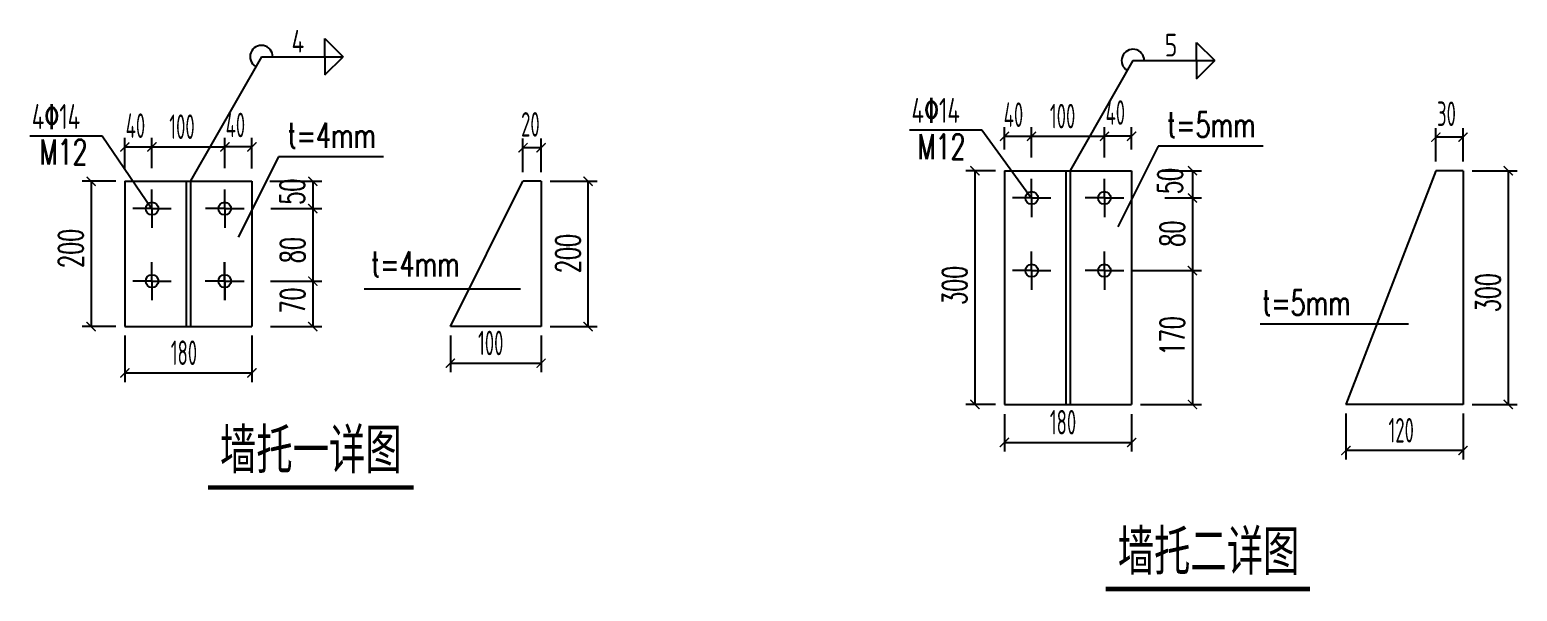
# Model space of a CAD drawing. Extents: x -17471 to 313636, y -71590 to 757901.
# Drawn here: x 266788 to 281183, y 499526 to 504962 of the extents above; entities that cross this region are included whole.
import ezdxf
from ezdxf.enums import TextEntityAlignment as Align

# ---------------------------------------------------------------- set-up
doc = ezdxf.new("R2010")
doc.units = 0
doc.header["$LTSCALE"] = 1000
doc.header["$MEASUREMENT"] = 0
doc.linetypes.add('ACAD_ISO02W100', pattern=[15, 12, -3])
doc.layers.add('10', color=7, linetype='Continuous')
doc.layers.add('LAYER1', color=7, linetype='Continuous')
doc.styles.add('_HZTXT', font='txt.shx', dxfattribs={"width": 0.7, "bigfont": 'hztxt.shx'})
doc.styles.add('_SIMPLEX', font='sysz.shx', dxfattribs={"width": 0.8, "bigfont": 'syfs.shx'})
doc.styles.add('_SIMPLEX1', font='SIMPLEX1.shx', dxfattribs={"width": 0.6})
doc.styles.get("Standard").update_dxf_attribs({"font": 'gbenor.shx', "bigfont": 'gbcbig.shx'})
doc.styles.add('TSSD_REIN', font='Tssdeng.shx', dxfattribs={"width": 0.7, "bigfont": 'hztxt.shx'})

# ---------------------------------------------------------------- blocks, each defined once
blk = doc.blocks.new('墙托一详图')
blk.add_line((8705101, -2706261), (8704195, -2707850))
at = {"color": 3, "linetype": 'ByBlock'}
for p, q in [((8703353, -2707690), (8703353, -2707299)), ((8703699, -2707688), (8703699, -2707299)), ((8703699, -2707688), (8703699, -2707299)), ((8704633, -2707688), (8704633, -2707299)), ((8704633, -2707688), (8704633, -2707299)), ((8704979, -2707690), (8704979, -2707299)), ((8708447, -2707739), (8708447, -2707309)), ((8708679, -2707739), (8708679, -2707309)), ((8703353, -2707415), (8703699, -2707415)), ((8703699, -2707415), (8704633, -2707415)), ((8704979, -2707415), (8704633, -2707415)), ((8708679, -2707425), (8708447, -2707425)), ((8703237, -2707855), (8702806, -2707855)), ((8702922, -2707855), (8702922, -2709714)), ((8705210, -2707855), (8705874, -2707855)), ((8705758, -2707855), (8705758, -2708204)), ((8708795, -2707855), (8709397, -2707855)), ((8709281, -2709714), (8709281, -2707855)), ((8705222, -2708204), (8705874, -2708204)), ((8705223, -2708204), (8705874, -2708204)), ((8705758, -2708204), (8705758, -2709133)), ((8705218, -2709133), (8705874, -2709133)), ((8705218, -2709133), (8705874, -2709133)), ((8705758, -2709133), (8705758, -2709714)), ((8703237, -2709714), (8702806, -2709714)), ((8705218, -2709714), (8705874, -2709714)), ((8708795, -2709714), (8709397, -2709714)), ((8703353, -2709830), (8703353, -2710424)), ((8704979, -2709830), (8704979, -2710424)), ((8707518, -2709830), (8707518, -2710299)), ((8708679, -2709830), (8708679, -2710299)), ((8707518, -2710183), (8708679, -2710183)), ((8703353, -2710307), (8704979, -2710307))]:
    blk.add_line(p, q, dxfattribs=at)
at = {"color": 0, "linetype": 'ByBlock', "const_width": 17.4}
for points in [[(8703411, -2707357), (8703295, -2707473)], [(8703641, -2707473), (8703757, -2707357)], [(8703757, -2707357), (8703641, -2707473)], [(8704575, -2707473), (8704691, -2707357)], [(8704691, -2707357), (8704575, -2707473)], [(8704921, -2707473), (8705037, -2707357)], [(8708505, -2707367), (8708389, -2707484)], [(8708621, -2707484), (8708737, -2707367)], [(8702980, -2707913), (8702864, -2707797)], [(8705816, -2707913), (8705700, -2707797)], [(8709339, -2707913), (8709222, -2707797)], [(8705700, -2708146), (8705816, -2708262)], [(8705816, -2708262), (8705700, -2708146)], [(8705816, -2709191), (8705700, -2709075)], [(8705700, -2709075), (8705816, -2709191)], [(8702864, -2709656), (8702980, -2709772)], [(8705700, -2709656), (8705816, -2709772)], [(8709222, -2709656), (8709339, -2709772)], [(8707576, -2710125), (8707459, -2710241)], [(8708621, -2710241), (8708737, -2710125)], [(8703411, -2710249), (8703295, -2710366)], [(8704921, -2710366), (8705037, -2710249)]]:
    blk.add_lwpolyline(points, dxfattribs=at)
at = {"layer": '10'}
for p, q in [((8705914, -2706261), (8705914, -2706029)), ((8705914, -2706029), (8706147, -2706261)), ((8705101, -2706261), (8706147, -2706261)), ((8705914, -2706261), (8705914, -2706494)), ((8705914, -2706494), (8706147, -2706261))]:
    blk.add_line(p, q, dxfattribs=at)
blk.add_arc((8705101, -2706261), 145, 0, 238.6141, dxfattribs=at)
at = {"layer": 'Defpoints', "color": 0, "linetype": 'ByBlock'}
for p in [(8703699, -2707415), (8704633, -2707415), (8704633, -2707415), (8708447, -2707425), (8703353, -2707855), (8704979, -2707855), (8708679, -2707855), (8709281, -2707855), (8705758, -2708204), (8705758, -2709133), (8702922, -2709714), (8703353, -2709714), (8703353, -2709714), (8704979, -2709714), (8705758, -2709714), (8707518, -2709714), (8708679, -2709714), (8708679, -2709714), (8708679, -2710183), (8704979, -2710307)]:
    blk.add_point(p, dxfattribs=at)
at = {"layer": 'LAYER1', "color": 1}
for p, q in [((8702137, -2707274), (8703062, -2707274)), ((8703062, -2707274), (8703699, -2708206)), ((8705321, -2707540), (8704805, -2708572)), ((8706662, -2707540), (8705321, -2707540)), ((8703699, -2708201), (8703699, -2707959)), ((8704632, -2708201), (8704632, -2707959)), ((8704633, -2708201), (8704633, -2707959)), ((8703697, -2708204), (8703454, -2708204)), ((8703698, -2708204), (8703700, -2708204)), ((8703699, -2708205), (8703699, -2708203)), ((8703699, -2708206), (8703699, -2708449)), ((8703702, -2708204), (8703944, -2708204)), ((8704630, -2708204), (8704387, -2708204)), ((8704631, -2708204), (8704388, -2708204)), ((8704631, -2708204), (8704634, -2708204)), ((8704632, -2708205), (8704632, -2708203)), ((8704634, -2708204), (8704632, -2708204)), ((8704632, -2708206), (8704632, -2708449)), ((8704633, -2708205), (8704633, -2708203)), ((8704633, -2708206), (8704633, -2708449)), ((8704635, -2708204), (8704878, -2708204)), ((8704636, -2708204), (8704878, -2708204)), ((8703699, -2709131), (8703699, -2708888)), ((8704629, -2709131), (8704629, -2708888)), ((8704633, -2709131), (8704633, -2708888)), ((8703697, -2709133), (8703454, -2709133)), ((8703698, -2709133), (8703700, -2709133)), ((8703699, -2709134), (8703699, -2709132)), ((8703699, -2709135), (8703699, -2709378)), ((8703702, -2709133), (8703944, -2709133)), ((8704626, -2709133), (8704383, -2709133)), ((8704631, -2709133), (8704388, -2709133)), ((8704627, -2709133), (8704630, -2709133)), ((8704629, -2709134), (8704629, -2709132)), ((8704629, -2709135), (8704629, -2709378)), ((8704631, -2709133), (8704874, -2709133)), ((8704634, -2709133), (8704632, -2709133)), ((8704633, -2709134), (8704633, -2709132)), ((8704633, -2709135), (8704633, -2709378)), ((8704636, -2709133), (8704878, -2709133)), ((8708414, -2709234), (8706416, -2709234))]:
    blk.add_line(p, q, dxfattribs=at)
at = {"layer": 'LAYER1', "color": 3}
for p, q in [((8703353, -2707855), (8704979, -2707855)), ((8703353, -2707855), (8703353, -2709714)), ((8704979, -2707855), (8704979, -2709714)), ((8704979, -2707855), (8704979, -2709714)), ((8707518, -2709714), (8708447, -2707855)), ((8703353, -2709714), (8704979, -2709714)), ((8708679, -2709714), (8707518, -2709714))]:
    blk.add_line(p, q, dxfattribs=at)
at = {"layer": 'LAYER1', "color": 3, "linetype": 'ACAD_ISO02W100', "ltscale": 5}
for p, q in [((8704137, -2707855), (8704137, -2709714)), ((8704195, -2707855), (8704195, -2709714))]:
    blk.add_line(p, q, dxfattribs=at)
at = {"layer": 'LAYER1', "color": 3, "ltscale": 5}
for q in [(8708447, -2707855), (8708679, -2709714)]:
    blk.add_line((8708679, -2707855), q, dxfattribs=at)
at = {"layer": 'LAYER1', "color": 3, "const_width": 58.1}
blk.add_lwpolyline([(8704417, -2711774), (8707049, -2711774)], dxfattribs=at)
at = {"layer": 'LAYER1', "color": 3}
for centre in [(8703702, -2708204), (8704631, -2708204), (8704631, -2708204), (8703702, -2709133), (8704631, -2709133), (8704631, -2709133)]:
    blk.add_circle(centre, 81.3, dxfattribs=at)
at = {"color": 3, "style": '_SIMPLEX', "width": 0.65}
for s, p in [('40', (8703364, -2707300)), ('100', (8703922, -2707313)), ('40', (8704643, -2707291)), ('20', (8708423, -2707283)), ('100', (8707872, -2710081)), ('180', (8703941, -2710206))]:
    blk.add_text(s, height=313.6, dxfattribs=at).set_placement(p)
at = {"color": 3, "style": '_SIMPLEX1', "width": 0.62}
for s, p in [('50', (8705652, -2708154)), ('200', (8702820, -2708964)), ('80', (8705657, -2708902)), ('200', (8709179, -2709029)), ('70', (8705657, -2709548))]:
    blk.add_text(s, height=313.6, rotation=90, dxfattribs=at).set_placement(p)
at = {"layer": '10', "width": 1.033842}
blk.add_text('4', height=290, dxfattribs=at).set_placement((8705486, -2706207), (8705649, -2706207), align=Align.FIT)
at = {"layer": 'LAYER1', "color": 2, "width": 0.7}
for s, style, p in [('4%%13014', 'TSSD_REIN', (8702163, -2707186)), ('t=4mm', '_SIMPLEX1', (8705435, -2707427)), ('M12', '_SIMPLEX1', (8702263, -2707641)), ('t=4mm', '_SIMPLEX1', (8706504, -2709073))]:
    blk.add_text(s, height=319.4, dxfattribs=dict(at, style=style)).set_placement(p)
at = {"layer": 'LAYER1', "style": '_HZTXT', "width": 0.8}
blk.add_text('墙托一详图', height=580.8, dxfattribs=at).set_placement((8704571, -2711593))
blk = doc.blocks.new('墙托二详图')
blk.add_line((8716133, -2705991), (8715332, -2707396))
at = {"color": 3, "linetype": 'ByBlock'}
for p, q in [((8714490, -2707129), (8714490, -2706844)), ((8714490, -2706960), (8714836, -2706960)), ((8714836, -2707233), (8714836, -2706844)), ((8714836, -2707233), (8714836, -2706844)), ((8714836, -2706960), (8715770, -2706960)), ((8715770, -2707233), (8715770, -2706844)), ((8715770, -2707233), (8715770, -2706844)), ((8716116, -2706960), (8715770, -2706960)), ((8716116, -2707129), (8716116, -2706844)), ((8720008, -2707284), (8720008, -2706854)), ((8720357, -2707284), (8720357, -2706854)), ((8720357, -2706971), (8720008, -2706971)), ((8714374, -2707400), (8713995, -2707400)), ((8714111, -2707400), (8714111, -2710392)), ((8716490, -2707400), (8717011, -2707400)), ((8716895, -2707400), (8716895, -2707749)), ((8720473, -2707400), (8721050, -2707400)), ((8720934, -2707400), (8720934, -2710392)), ((8716541, -2707749), (8717011, -2707749)), ((8716541, -2707749), (8717011, -2707749)), ((8716895, -2707749), (8716895, -2708678)), ((8716127, -2708678), (8717011, -2708678)), ((8716537, -2708678), (8717011, -2708678)), ((8716895, -2708678), (8716895, -2710392)), ((8714374, -2710392), (8713995, -2710392)), ((8714490, -2710514), (8714490, -2710994)), ((8716116, -2710514), (8716116, -2710994)), ((8716232, -2710392), (8717011, -2710392)), ((8718858, -2710508), (8718858, -2711097)), ((8720357, -2710508), (8720357, -2711097)), ((8720473, -2710392), (8721050, -2710392)), ((8714490, -2710878), (8716116, -2710878)), ((8720357, -2710981), (8718858, -2710981))]:
    blk.add_line(p, q, dxfattribs=at)
at = {"color": 0, "linetype": 'ByBlock', "const_width": 17.4}
for points in [[(8714548, -2706902), (8714432, -2707018)], [(8714894, -2706902), (8714778, -2707018)], [(8714778, -2707018), (8714894, -2706902)], [(8715828, -2706902), (8715712, -2707018)], [(8715712, -2707018), (8715828, -2706902)], [(8716058, -2707018), (8716174, -2706902)], [(8720066, -2706913), (8719950, -2707029)], [(8720299, -2707029), (8720415, -2706913)], [(8714169, -2707459), (8714053, -2707342)], [(8716953, -2707459), (8716837, -2707342)], [(8720992, -2707459), (8720876, -2707342)], [(8716953, -2707807), (8716837, -2707691)], [(8716837, -2707691), (8716953, -2707807)], [(8716953, -2708736), (8716837, -2708620)], [(8716837, -2708620), (8716953, -2708736)], [(8714053, -2710334), (8714169, -2710450)], [(8716837, -2710334), (8716953, -2710450)], [(8720876, -2710334), (8720992, -2710450)], [(8714548, -2710820), (8714432, -2710936)], [(8716058, -2710936), (8716174, -2710820)], [(8718916, -2710923), (8718799, -2711039)], [(8720299, -2711039), (8720415, -2710923)]]:
    blk.add_lwpolyline(points, dxfattribs=at)
at = {"layer": '10'}
for p, q in [((8716946, -2705758), (8717179, -2705991)), ((8716946, -2705991), (8716946, -2705758)), ((8716133, -2705991), (8717179, -2705991)), ((8716946, -2706223), (8717179, -2705991)), ((8716946, -2705991), (8716946, -2706223))]:
    blk.add_line(p, q, dxfattribs=at)
blk.add_arc((8716133, -2705991), 145, 0, 238.6141, dxfattribs=at)
at = {"layer": 'Defpoints', "color": 0, "linetype": 'ByBlock'}
for p in [(8714836, -2706960), (8715770, -2706960), (8715770, -2706960), (8720008, -2706971), (8714490, -2707246), (8716116, -2707246), (8714490, -2707400), (8714836, -2707349), (8714836, -2707349), (8715770, -2707349), (8715770, -2707349), (8716374, -2707400), (8720008, -2707400), (8720357, -2707400), (8720357, -2707400), (8716424, -2707749), (8716425, -2707749), (8716895, -2707749), (8716011, -2708678), (8716420, -2708678), (8716895, -2708678), (8714111, -2710392), (8716895, -2710392), (8718858, -2710392), (8720357, -2710392), (8720357, -2710392), (8720934, -2710392), (8716116, -2710878), (8718858, -2710981)]:
    blk.add_point(p, dxfattribs=at)
at = {"layer": 'LAYER1', "color": 1}
for p, q in [((8713274, -2706876), (8714199, -2706876)), ((8714199, -2706876), (8714836, -2707751)), ((8716458, -2707085), (8715942, -2708118)), ((8717799, -2707085), (8716458, -2707085)), ((8714836, -2707747), (8714836, -2707504)), ((8715769, -2707747), (8715769, -2707504)), ((8715770, -2707747), (8715770, -2707504)), ((8714834, -2707749), (8714591, -2707749)), ((8714835, -2707749), (8714837, -2707749)), ((8714836, -2707750), (8714836, -2707748)), ((8714836, -2707751), (8714836, -2707994)), ((8714839, -2707749), (8715081, -2707749)), ((8715767, -2707749), (8715524, -2707749)), ((8715768, -2707749), (8715525, -2707749)), ((8715768, -2707749), (8715771, -2707749)), ((8715769, -2707750), (8715769, -2707748)), ((8715771, -2707749), (8715769, -2707749)), ((8715769, -2707751), (8715769, -2707994)), ((8715770, -2707750), (8715770, -2707748)), ((8715770, -2707751), (8715770, -2707994)), ((8715772, -2707749), (8716014, -2707749)), ((8715773, -2707749), (8716015, -2707749)), ((8714836, -2708676), (8714836, -2708433)), ((8715769, -2708676), (8715769, -2708433)), ((8715770, -2708676), (8715770, -2708433)), ((8714834, -2708678), (8714591, -2708678)), ((8714835, -2708678), (8714837, -2708678)), ((8714836, -2708679), (8714836, -2708677)), ((8714836, -2708681), (8714836, -2708923)), ((8714839, -2708678), (8715081, -2708678)), ((8715767, -2708678), (8715524, -2708678)), ((8715768, -2708678), (8715525, -2708678)), ((8715768, -2708678), (8715771, -2708678)), ((8715769, -2708679), (8715769, -2708677)), ((8715771, -2708678), (8715769, -2708678)), ((8715769, -2708681), (8715769, -2708923)), ((8715770, -2708679), (8715770, -2708677)), ((8715770, -2708681), (8715770, -2708923)), ((8715772, -2708678), (8716014, -2708678)), ((8715773, -2708678), (8716015, -2708678)), ((8719657, -2709363), (8717759, -2709363))]:
    blk.add_line(p, q, dxfattribs=at)
at = {"layer": 'LAYER1', "color": 3}
for p, q in [((8714490, -2707400), (8716116, -2707400)), ((8714490, -2707400), (8714490, -2710392)), ((8716116, -2707400), (8716116, -2709259)), ((8716116, -2707400), (8716116, -2710392)), ((8720008, -2707400), (8718858, -2710392)), ((8720357, -2707400), (8720008, -2707400)), ((8714490, -2710392), (8716116, -2710392)), ((8720357, -2710392), (8718858, -2710392))]:
    blk.add_line(p, q, dxfattribs=at)
at = {"layer": 'LAYER1', "color": 3, "linetype": 'ACAD_ISO02W100', "ltscale": 5}
for p, q in [((8715274, -2707400), (8715274, -2710392)), ((8715332, -2707400), (8715332, -2710392))]:
    blk.add_line(p, q, dxfattribs=at)
at = {"layer": 'LAYER1', "color": 3, "ltscale": 5}
blk.add_line((8720357, -2707400), (8720357, -2710392), dxfattribs=at)
at = {"layer": 'LAYER1', "color": 3, "const_width": 58.1}
blk.add_lwpolyline([(8715785, -2712754), (8718400, -2712754)], dxfattribs=at)
at = {"layer": 'LAYER1', "color": 3}
for centre in [(8714839, -2707749), (8715768, -2707749), (8715768, -2707749), (8714839, -2708678), (8715768, -2708678), (8715768, -2708678)]:
    blk.add_circle(centre, 81.3, dxfattribs=at)
at = {"color": 3, "style": '_SIMPLEX', "width": 0.65}
for s, p in [('40', (8714480, -2706840)), ('100', (8715071, -2706858)), ('40', (8715783, -2706813)), ('30', (8720024, -2706828)), ('180', (8715070, -2710776)), ('120', (8719403, -2710879))]:
    blk.add_text(s, height=313.6, dxfattribs=at).set_placement(p)
at = {"color": 3, "style": '_SIMPLEX1', "width": 0.62}
for s, p in [('50', (8716767, -2707699)), ('80', (8716793, -2708372)), ('300', (8714010, -2709117)), ('300', (8720832, -2709211)), ('170', (8716793, -2709763))]:
    blk.add_text(s, height=313.6, rotation=90, dxfattribs=at).set_placement(p)
at = {"layer": '10', "width": 1.136241}
blk.add_text('5', height=290, dxfattribs=at).set_placement((8716539, -2705938), (8716702, -2705938), align=Align.FIT)
at = {"layer": 'LAYER1', "color": 2, "width": 0.7}
for s, style, p in [('4%%13014', 'TSSD_REIN', (8713300, -2706788)), ('t=5mm', '_SIMPLEX1', (8716571, -2706972)), ('M12', '_SIMPLEX1', (8713377, -2707251)), ('t=5mm', '_SIMPLEX1', (8717787, -2709250))]:
    blk.add_text(s, height=319.4, dxfattribs=dict(at, style=style)).set_placement(p)
at = {"layer": 'LAYER1', "style": '_HZTXT', "width": 0.8}
blk.add_text('墙托二详图', height=580.8, dxfattribs=at).set_placement((8715939, -2712573))

msp = doc.modelspace()

# ---------------------------------------------------------------- block references
at = {"xscale": 0.75640869140625, "yscale": 0.75640869140625, "zscale": 0.75640869140625}
for name, p in [('墙托一详图', (-6315583.7, 2551739.9)), ('墙托二详图', (-6315494.7, 2551498.4))]:
    msp.add_blockref(name, p, dxfattribs=at)

doc.saveas('drawing.dxf')
